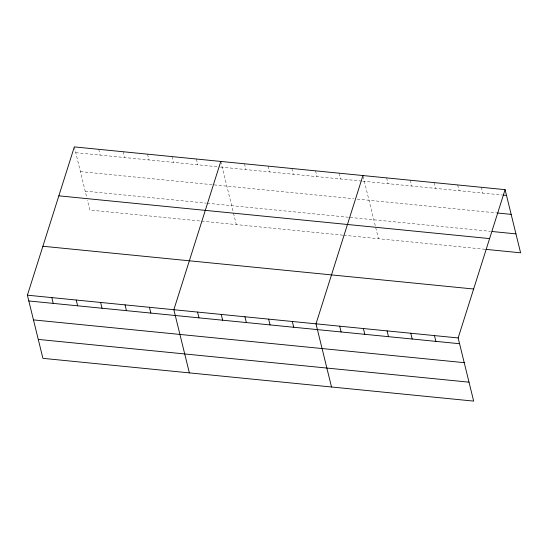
<?xml version="1.0" encoding="UTF-8"?>
<svg xmlns="http://www.w3.org/2000/svg" width="548" height="548" viewBox="0 0 548 548"><rect width="100%" height="100%" fill="white"/><g stroke="black" fill="none" stroke-linecap="round" stroke-linejoin="round"><path stroke-width="0.41" stroke-dasharray="2.74 2.06" d="M75.754 152.68L219.686 166.969M220.529 167.051L361.824 181.073M362.666 181.162L502.276 195.013M80.405 171.613L353.782 198.746M357.166 199.088L496.776 212.939M85.2 191.122L206.404 203.15M207.247 203.24L348.418 217.248M350.11 217.419L490.563 231.359M342.918 235.174L89.851 210.055L87.42 200.178M343.76 235.256L485.062 249.285M481.397 187.306L482.815 193.081M457.703 184.95L459.121 190.731M434.016 182.6L435.434 188.382M410.322 180.251L411.74 186.032M386.628 177.894L388.053 183.676M363.139 176.374L378.449 238.702M339.246 173.195L340.671 178.977M315.559 170.846L316.977 176.627M291.865 168.489L293.283 174.271M268.178 166.14L269.595 171.921M244.483 163.79L245.901 169.572M220.789 161.441L233.27 212.247M233.475 213.069L236.304 224.591M196.383 159.016L197.801 164.797M171.976 156.591L173.394 162.372M147.563 154.173L148.981 159.948M123.156 151.748L124.574 157.529M98.743 149.323L100.168 155.105M74.336 146.898L86.611 196.89"/><path stroke-width="0.82" d="M505.085 189.656L458.149 337.945L473.664 401.102L42.915 358.344L27.4 295.187L74.336 146.898L505.085 189.656L520.6 252.813L485.912 249.367M220.789 161.441L173.853 309.723L189.368 372.88M362.94 175.545L316.004 323.834L331.513 386.991M503.126 195.102L506.51 195.437M497.618 213.028L511.161 214.371M492.255 231.523L515.949 233.88M58.848 195.835L489.597 238.592M42.888 246.251L473.643 289.008M27.4 295.187L458.149 337.945M28.818 300.968L459.573 343.719M33.469 319.902L464.225 362.66M38.264 339.411L469.013 382.161M434.461 335.588L435.879 341.37M410.767 333.239L412.185 339.02M387.08 330.889L388.498 336.671M363.386 328.54L364.804 334.314M339.692 326.183L341.116 331.965M292.31 321.484L293.735 327.266M268.623 319.128L270.041 324.909M244.929 316.778L246.347 322.56M221.241 314.429L222.659 320.21M197.547 312.079L198.965 317.854M149.446 307.305L150.864 313.086M125.04 304.88L126.458 310.661M100.627 302.455L102.044 308.236M76.22 300.037L77.638 305.811M51.807 297.612L53.231 303.393"/></g></svg>
